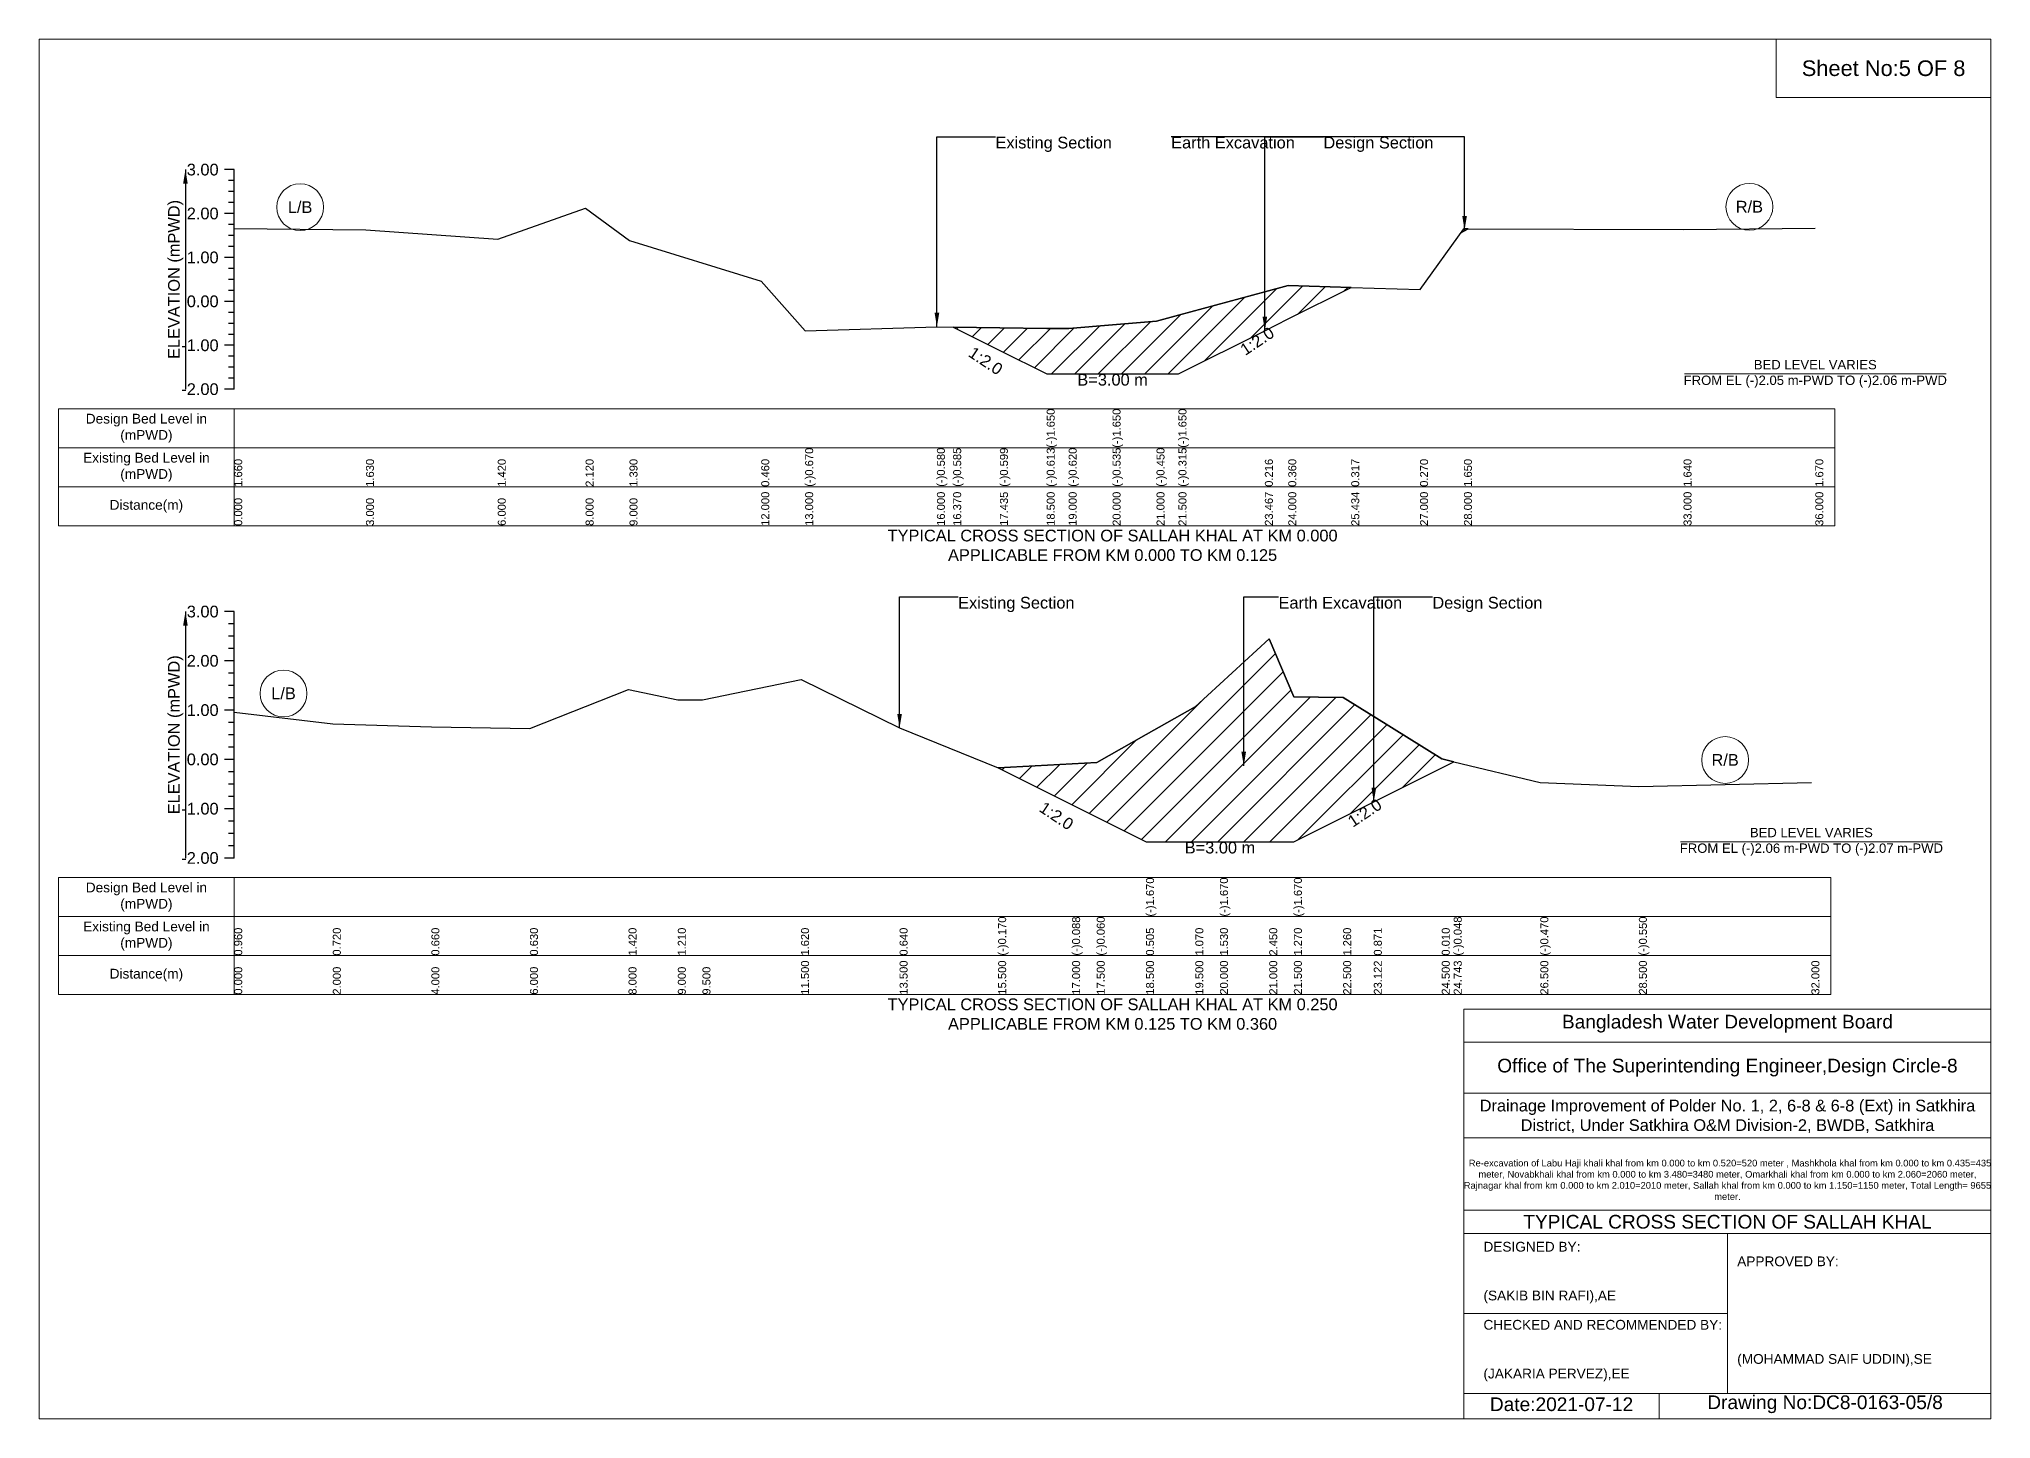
# Model space of a CAD drawing. Header units: inches. Extents: x 91000 to 648000, y -5656 to 141.
# Drawn here: x 610000 to 618000, y -5656 to 0 of the extents above; entities that cross this region are included whole.
import ezdxf

# ---------------------------------------------------------------- set-up
doc = ezdxf.new("R2010")
doc.units = ezdxf.units.IN
doc.header["$LTSCALE"] = 7
doc.header["$MEASUREMENT"] = 0
for name, color, linetype, lineweight in [('Cross section Data Border', 7, 'Continuous', 9), ('Cross Section Labels', 7, 'Continuous', 9), ('Existing_Bed_Level for Xsection', 7, 'Continuous', 25)]:
    doc.layers.add(name, color=color, linetype=linetype, lineweight=lineweight)
doc.styles.get("Standard").update_dxf_attribs({"font": 'arial.ttf'})
doc.dimstyles.get("Standard").update_dxf_attribs({"dimtxt": 0.18, "dimasz": 0.18, "dimexe": 0.18, "dimexo": 0.0625, "dimgap": 0.09, "dimtad": 0, "dimtih": 1, "dimtoh": 1, "dimdec": 4, "dimzin": 0, "dimdsep": 46, "dimtxsty": 'Standard', "dimcen": 0.09, "dimadec": 0, "dimazin": 0, "dimtfac": 1, "dimtdec": 4, "dimtofl": 0, "dimtmove": 0, "dimatfit": 3, "dimfxl": 1, "dimtolj": 1, "dimtzin": 0, "dimarcsym": 0})

msp = doc.modelspace()

# ---------------------------------------------------------------- hatches: boundary and pattern name
at = {"layer": 'Existing_Bed_Level for Xsection'}
h = msp.add_hatch(dxfattribs=at)
h.set_pattern_fill('ANSI31', color=256, scale=540, style=0)
h.paths.add_polyline_path([(615829.8, -792.5), (615840, -787.4), (615857.9, -778.4), (615840, -778.4)])
h = msp.add_hatch(dxfattribs=at)
h.set_pattern_fill('ANSI31', color=256, scale=540, style=0)
h.paths.add_polyline_path([(613746.6, -1180.7), (613938.3, -1276.5), (614130, -1372.4), (614220, -1372.4), (614400, -1372.4), (614580, -1372.4), (614670, -1372.4), (615024.1, -1195.4), (615120, -1147.4), (615378.1, -1018.3), (615120, -1010.6), (615024.1, -1036.5), (614670, -1132.1), (614580, -1156.4), (614400, -1171.7), (614220, -1187), (614130, -1185.8), (613938.3, -1183.2)])
h = msp.add_hatch(dxfattribs=at)
h.set_pattern_fill('ANSI31', color=256, scale=606, style=0)
h.paths.add_polyline_path([(613931, -2987.2), (614234, -3138.7), (614335, -3189.2), (614537, -3290.2), (614739, -3290.2), (614840, -3290.2), (615042, -3290.2), (615143, -3290.2), (615345, -3189.2), (615470.6, -3126.5), (615749, -2987.2), (615798.1, -2962.7), (615749, -2950.9), (615470.6, -2776.9), (615345, -2698.4), (615143, -2696.4), (615042, -2458), (614840, -2643.8), (614739, -2736.8), (614537, -2850.9), (614335, -2965), (614234, -2970.6)])

# ---------------------------------------------------------------- linework, layer by layer
at = {"layer": 'Cross section Data Border'}
for points in [[(610080, -1515.4), (617360, -1515.4), (617360, -1995.4), (610080, -1995.4)], [(610080, -3436.9), (617344, -3436.9), (617344, -3916.9), (610080, -3916.9)]]:
    msp.add_lwpolyline(points, close=True, dxfattribs=at)
for points in [[(610800, -1515.4), (610800, -1995.4)], [(610080, -1675.4), (617360, -1675.4)], [(610080, -1835.4), (617360, -1835.4)], [(610800, -3436.9), (610800, -3916.9)], [(610080, -3596.9), (617344, -3596.9)], [(610080, -3756.9), (617344, -3756.9)]]:
    msp.add_lwpolyline(points, dxfattribs=at)
at = {"layer": 'Cross Section Labels'}
for points in [[(610000, 0), (618000, 0), (618000, -5656), (610000, -5656)], [(617120, 0), (618000, 0), (618000, -240), (617120, -240)]]:
    msp.add_lwpolyline(points, close=True, dxfattribs=at)
for points in [[(616744.2, -1372.4), (617815.8, -1372.4)], [(616728.2, -3290.2), (617799.8, -3290.2)], [(615840, -5656), (615840, -3976), (618000, -3976)], [(615840, -4112), (618000, -4112)], [(615840, -4320), (618000, -4320)], [(615840, -4504), (618000, -4504)], [(615840, -4800), (618000, -4800)], [(615840, -4896), (618000, -4896)], [(616920, -4896), (616920, -5552)], [(615840, -5224), (616920, -5224)], [(615840, -5552), (618000, -5552)], [(616640, -5552), (616640, -5656)]]:
    msp.add_lwpolyline(points, dxfattribs=at)
for centre in [(611070, -689.3), (617010, -687.5), (611002, -2682.2), (616910.5, -2954.9)]:
    msp.add_circle(centre, 96, dxfattribs=at)
at = {"layer": 'Existing_Bed_Level for Xsection'}
for points in [[(610800, -535.4), (610760, -535.4)], [(610800, -1435.4), (610800, -1255.4), (610800, -1075.4), (610800, -895.4), (610800, -715.4), (610800, -535.4)], [(610800, -580.4), (610776, -580.4)], [(610800, -625.4), (610776, -625.4)], [(610800, -715.4), (610760, -715.4)], [(610800, -670.4), (610776, -670.4)], [(610800, -776.6), (611340, -782), (611880, -819.8), (612240, -693.8), (612420, -825.2), (612960, -992.6), (613140, -1196), (613680, -1179.8), (613746.6, -1180.7), (613938.3, -1183.2), (614130, -1185.8), (614130, -1185.8), (614220, -1187), (614400, -1171.7), (614400, -1171.7), (614580, -1156.4), (614670, -1132.1), (614670, -1132.1), (615024.1, -1036.5), (615120, -1010.6), (615378.1, -1018.3), (615660, -1026.8), (615840, -778.4), (616740, -780.2), (617280, -774.8)], [(610800, -760.4), (610776, -760.4)], [(610800, -805.4), (610776, -805.4)], [(610800, -850.4), (610776, -850.4)], [(610800, -895.4), (610760, -895.4)], [(610800, -940.4), (610776, -940.4)], [(610800, -985.4), (610776, -985.4)], [(610800, -1030.4), (610776, -1030.4)], [(610800, -1075.4), (610760, -1075.4)], [(610800, -1120.4), (610776, -1120.4)], [(610800, -1165.4), (610776, -1165.4)], [(610800, -1255.4), (610760, -1255.4)], [(610800, -1210.4), (610776, -1210.4)], [(610800, -1300.4), (610776, -1300.4)], [(610800, -1345.4), (610776, -1345.4)], [(610800, -1435.4), (610760, -1435.4)], [(610800, -1390.4), (610776, -1390.4)], [(610800, -2346.9), (610760, -2346.9)], [(610800, -2397.4), (610776, -2397.4)], [(610800, -3356.9), (610800, -3154.9), (610800, -2952.9), (610800, -2750.9), (610800, -2548.9), (610800, -2346.9)], [(610800, -2447.9), (610776, -2447.9)], [(610800, -2759), (611204, -2807.5), (611608, -2819.6), (612012, -2825.6), (612416, -2666.1), (612618, -2708.5), (612719, -2708.5), (613123, -2625.7), (613527, -2823.6), (613931, -2987.2), (614234, -2970.6), (614335, -2965), (614537, -2850.9), (614537, -2850.9), (614739, -2736.8), (614840, -2643.8), (614840, -2643.8), (615042, -2458), (615143, -2696.4), (615143, -2696.4), (615345, -2698.4), (615470.6, -2776.9), (615749, -2950.9), (615798.1, -2962.7), (616153, -3047.8), (616557, -3064), (617264, -3047.8)], [(610800, -2548.9), (610760, -2548.9)], [(610800, -2498.4), (610776, -2498.4)], [(610800, -2599.4), (610776, -2599.4)], [(610800, -2649.9), (610776, -2649.9)], [(610800, -2700.4), (610776, -2700.4)], [(610800, -2750.9), (610760, -2750.9)], [(610800, -2801.4), (610776, -2801.4)], [(610800, -2851.9), (610776, -2851.9)], [(610800, -2952.9), (610760, -2952.9)], [(610800, -2902.4), (610776, -2902.4)], [(610800, -3003.4), (610776, -3003.4)], [(610800, -3053.9), (610776, -3053.9)], [(610800, -3104.4), (610776, -3104.4)], [(610800, -3154.9), (610760, -3154.9)], [(610800, -3205.4), (610776, -3205.4)], [(610800, -3255.9), (610776, -3255.9)], [(610800, -3356.9), (610760, -3356.9)], [(610800, -3306.4), (610776, -3306.4)]]:
    msp.add_lwpolyline(points, dxfattribs=at)
for points in [[(615829.8, -792.5), (615840, -787.4), (615857.9, -778.4), (615840, -778.4)], [(613746.6, -1180.7), (613746.6, -1180.7), (613938.3, -1276.5), (614130, -1372.4), (614130, -1372.4), (614220, -1372.4), (614400, -1372.4), (614400, -1372.4), (614580, -1372.4), (614670, -1372.4), (614670, -1372.4), (615024.1, -1195.4), (615120, -1147.4), (615378.1, -1018.3), (615378.1, -1018.3), (615378.1, -1018.3), (615120, -1010.6), (615024.1, -1036.5), (614670, -1132.1), (614670, -1132.1), (614580, -1156.4), (614400, -1171.7), (614400, -1171.7), (614220, -1187), (614130, -1185.8), (614130, -1185.8), (613938.3, -1183.2), (613746.6, -1180.7)], [(613931, -2987.2), (614234, -3138.7), (614335, -3189.2), (614537, -3290.2), (614537, -3290.2), (614739, -3290.2), (614840, -3290.2), (614840, -3290.2), (615042, -3290.2), (615143, -3290.2), (615143, -3290.2), (615345, -3189.2), (615470.6, -3126.5), (615749, -2987.2), (615798.1, -2962.7), (615798.1, -2962.7), (615798.1, -2962.7), (615749, -2950.9), (615470.6, -2776.9), (615345, -2698.4), (615143, -2696.4), (615143, -2696.4), (615042, -2458), (614840, -2643.8), (614840, -2643.8), (614739, -2736.8), (614537, -2850.9), (614537, -2850.9), (614335, -2965), (614234, -2970.6)]]:
    msp.add_lwpolyline(points, close=True, dxfattribs=at)

# ---------------------------------------------------------------- texts
at = {"layer": 'Cross section Data Border', "char_height": 40, "width": 640, "attachment_point": 5}
for s, insert in [('Design Bed Level in (mPWD)', (610440, -1595.4)), ('Existing Bed Level in (mPWD)', (610440, -1755.4)), ('Distance(m)', (610440, -1915.4)), ('Design Bed Level in (mPWD)', (610440, -3516.9)), ('Existing Bed Level in (mPWD)', (610440, -3676.9)), ('Distance(m)', (610440, -3836.9))]:
    msp.add_mtext(s, dxfattribs=dict(at, insert=insert))
at = {"layer": 'Cross Section Labels'}
for s, insert, char_height, attachment_point in [('Sheet No:5 OF 8', (617560, -120), 64, 5), ('Existing Section', (613920, -400.4), 48, 1), ('Earth Excavation', (614640, -400.4), 48, 1), ('Design Section', (615264.1, -400.4), 48, 1), ('L/B', (611070, -689.3), 48, 5), ('R/B', (617010, -687.5), 48, 5), ('BED LEVEL VARIES ^JFROM EL (-)2.05 m-PWD TO (-)2.06 m-PWD', (617280, -1372.4), 38.4, 5), ('B=3.00 m', (614400, -1372.4), 48, 2), ('TYPICAL CROSS SECTION OF SALLAH KHAL AT KM 0.000^JAPPLICABLE FROM KM 0.000 TO KM 0.125', (614400, -2075.4), 48, 5), ('Existing Section', (613767, -2286.3), 48, 1), ('Earth Excavation', (615080, -2286.3), 48, 1), ('Design Section', (615710.6, -2286.3), 48, 1), ('L/B', (611002, -2682.2), 48, 5), ('R/B', (616910.5, -2954.9), 48, 5), ('BED LEVEL VARIES ^JFROM EL (-)2.06 m-PWD TO (-)2.07 m-PWD', (617264, -3290.2), 38.4, 5), ('B=3.00 m', (614840, -3290.2), 48, 2), ('TYPICAL CROSS SECTION OF SALLAH KHAL AT KM 0.250^JAPPLICABLE FROM KM 0.125 TO KM 0.360', (614400, -3996.9), 48, 5), ('Bangladesh Water Development Board', (616920, -4036), 56, 5), ('Office of The Superintending Engineer,Design Circle-8', (616920, -4216), 56, 5)]:
    msp.add_mtext(s, dxfattribs=dict(at, insert=insert, char_height=char_height, attachment_point=attachment_point))
at = {"layer": 'Cross Section Labels', "char_height": 48, "attachment_point": 2}
for insert, rotation in [((614979.1, -1217.9), 33.69007), ((613893.3, -1299), 326.30993), ((615420.1, -3151.7), 33.69007), ((614183.5, -3164), 326.30993)]:
    msp.add_mtext('1:2.0', dxfattribs=dict(at, insert=insert, rotation=rotation))
at = {"layer": 'Cross Section Labels'}
for s, insert, char_height, width, attachment_point in [('Drainage Improvement of Polder No. 1, 2, 6-8 & 6-8 (Ext) in Satkhira District, Under Satkhira O&M Division-2, BWDB, Satkhira', (616920, -4416), 48, 2240, 5), ('  Re-excavation of Labu Haji khali khal from km 0.000 to km 0.520=520 meter , Mashkhola khal from km 0.000 to km 0.435=435 meter, Novabkhali khal from km 0.000 to km 3.480=3480 meter, Omarkhali khal from km 0.000 to km 2.060=2060 meter, Rajnagar khal from km 0.000 to km 2.010=2010 meter, Sallah khal from km 0.000 to km 1.150=1150 meter, Total Length= 9655 meter. ', (616920, -4676), 27.4148, 2160, 5), ('TYPICAL CROSS SECTION OF SALLAH KHAL', (616920, -4848), 56, 2240, 5), ('DESIGNED BY:^J^J^J(SAKIB BIN RAFI),AE', (615920, -5056), 40, 1120, 4), ('APPROVED BY:^J^J^J^J^J^J(MOHAMMAD SAIF UDDIN),SE', (616960, -5216), 40, 1120, 4), ('CHECKED AND RECOMMENDED BY:^J^J^J(JAKARIA PERVEZ),EE', (615920, -5376), 40, 1120, 4), ('Date:2021-07-12', (616240, -5596), 56, 1120, 5), ('Drawing No:DC8-0163-05/8', (617320, -5596), 56, 1760, 5)]:
    msp.add_mtext(s, dxfattribs=dict(at, insert=insert, char_height=char_height, width=width, attachment_point=attachment_point))
at = {"layer": 'Existing_Bed_Level for Xsection', "char_height": 48, "attachment_point": 6}
for s, insert in [('3.00', (610736, -535.4)), ('2.00', (610736, -715.4)), ('1.00', (610736, -895.4)), ('0.00', (610736, -1075.4)), ('-1.00', (610736, -1255.4)), ('-2.00', (610736, -1435.4)), ('3.00', (610736, -2346.9)), ('2.00', (610736, -2548.9)), ('1.00', (610736, -2750.9)), ('0.00', (610736, -2952.9)), ('-1.00', (610736, -3154.9)), ('-2.00', (610736, -3356.9))]:
    msp.add_mtext(s, dxfattribs=dict(at, insert=insert))
at = {"layer": 'Existing_Bed_Level for Xsection', "rotation": 90}
for s, insert, char_height, attachment_point in [('ELEVATION (mPWD)', (610560, -985.4), 48, 5), ('(-)1.650', (614130, -1675.4), 32.8, 1), ('(-)1.650', (614400, -1675.4), 32.8, 1), ('(-)1.650', (614670, -1675.4), 32.8, 1), ('(-)0.670', (613140, -1835.4), 32.8, 1), ('(-)0.580', (613680, -1835.4), 32.8, 1), ('(-)0.585', (613746.6, -1835.4), 32.8, 1), ('(-)0.599', (613938.3, -1835.4), 32.8, 1), ('(-)0.613', (614130, -1835.4), 32.8, 1), ('(-)0.620', (614220, -1835.4), 32.8, 1), ('(-)0.535', (614400, -1835.4), 32.8, 1), ('(-)0.450', (614580, -1835.4), 32.8, 1), ('(-)0.315', (614670, -1835.4), 32.8, 1), ('1.660', (610800, -1835.4), 32.8, 1), ('1.630', (611340, -1835.4), 32.8, 1), ('1.420', (611880, -1835.4), 32.8, 1), ('2.120', (612240, -1835.4), 32.8, 1), ('1.390', (612420, -1835.4), 32.8, 1), ('0.460', (612960, -1835.4), 32.8, 1), ('0.216', (615024.1, -1835.4), 32.8, 1), ('0.360', (615120, -1835.4), 32.8, 1), ('0.317', (615378.1, -1835.4), 32.8, 1), ('0.270', (615660, -1835.4), 32.8, 1), ('1.650', (615840, -1835.4), 32.8, 1), ('1.640', (616740, -1835.4), 32.8, 1), ('1.670', (617280, -1835.4), 32.8, 1), ('0.000', (610800, -1995.4), 32.8, 1), ('3.000', (611340, -1995.4), 32.8, 1), ('6.000', (611880, -1995.4), 32.8, 1), ('8.000', (612240, -1995.4), 32.8, 1), ('9.000', (612420, -1995.4), 32.8, 1), ('12.000', (612960, -1995.4), 32.8, 1), ('13.000', (613140, -1995.4), 32.8, 1), ('16.000', (613680, -1995.4), 32.8, 1), ('16.370', (613746.6, -1995.4), 32.8, 1), ('17.435', (613938.3, -1995.4), 32.8, 1), ('18.500', (614130, -1995.4), 32.8, 1), ('19.000', (614220, -1995.4), 32.8, 1), ('20.000', (614400, -1995.4), 32.8, 1), ('21.000', (614580, -1995.4), 32.8, 1), ('21.500', (614670, -1995.4), 32.8, 1), ('23.467', (615024.1, -1995.4), 32.8, 1), ('24.000', (615120, -1995.4), 32.8, 1), ('25.434', (615378.1, -1995.4), 32.8, 1), ('27.000', (615660, -1995.4), 32.8, 1), ('28.000', (615840, -1995.4), 32.8, 1), ('33.000', (616740, -1995.4), 32.8, 1), ('36.000', (617280, -1995.4), 32.8, 1), ('ELEVATION (mPWD)', (610560, -2851.9), 48, 5), ('(-)1.670', (614537, -3596.9), 32.8, 1), ('(-)1.670', (614840, -3596.9), 32.8, 1), ('(-)1.670', (615143, -3596.9), 32.8, 1), ('(-)0.170', (613931, -3756.9), 32.8, 1), ('(-)0.088', (614234, -3756.9), 32.8, 1), ('(-)0.060', (614335, -3756.9), 32.8, 1), ('(-)0.048', (615798.1, -3756.9), 32.8, 1), ('(-)0.470', (616153, -3756.9), 32.8, 1), ('(-)0.550', (616557, -3756.9), 32.8, 1), ('0.960', (610800, -3756.9), 32.8, 1), ('0.720', (611204, -3756.9), 32.8, 1), ('0.660', (611608, -3756.9), 32.8, 1), ('0.630', (612012, -3756.9), 32.8, 1), ('1.420', (612416, -3756.9), 32.8, 1), ('1.210', (612618, -3756.9), 32.8, 1), ('1.620', (613123, -3756.9), 32.8, 1), ('0.640', (613527, -3756.9), 32.8, 1), ('0.505', (614537, -3756.9), 32.8, 1), ('1.070', (614739, -3756.9), 32.8, 1), ('1.530', (614840, -3756.9), 32.8, 1), ('2.450', (615042, -3756.9), 32.8, 1), ('1.270', (615143, -3756.9), 32.8, 1), ('1.260', (615345, -3756.9), 32.8, 1), ('0.871', (615470.6, -3756.9), 32.8, 1), ('0.010', (615749, -3756.9), 32.8, 1), ('0.000', (610800, -3916.9), 32.8, 1), ('2.000', (611204, -3916.9), 32.8, 1), ('4.000', (611608, -3916.9), 32.8, 1), ('6.000', (612012, -3916.9), 32.8, 1), ('8.000', (612416, -3916.9), 32.8, 1), ('9.000', (612618, -3916.9), 32.8, 1), ('9.500', (612719, -3916.9), 32.8, 1), ('11.500', (613123, -3916.9), 32.8, 1), ('13.500', (613527, -3916.9), 32.8, 1), ('15.500', (613931, -3916.9), 32.8, 1), ('17.000', (614234, -3916.9), 32.8, 1), ('17.500', (614335, -3916.9), 32.8, 1), ('18.500', (614537, -3916.9), 32.8, 1), ('19.500', (614739, -3916.9), 32.8, 1), ('20.000', (614840, -3916.9), 32.8, 1), ('21.000', (615042, -3916.9), 32.8, 1), ('21.500', (615143, -3916.9), 32.8, 1), ('22.500', (615345, -3916.9), 32.8, 1), ('23.122', (615470.6, -3916.9), 32.8, 1), ('24.500', (615749, -3916.9), 32.8, 1), ('24.743', (615798.1, -3916.9), 32.8, 1), ('26.500', (616153, -3916.9), 32.8, 1), ('28.500', (616557, -3916.9), 32.8, 1), ('32.000', (617264, -3916.9), 32.8, 1)]:
    msp.add_mtext(s, dxfattribs=dict(at, insert=insert, char_height=char_height, attachment_point=attachment_point))

# ---------------------------------------------------------------- leaders
at = {"layer": 'Cross Section Labels', "annotation_type": 0, "has_hookline": 1}
for points, hookline_direction, text_width in [([(613680, -1179.8), (613680, -400.4), (613919.9, -400.4)], 0, 467.2), ([(615842.6, -783.1), (615842.6, -400.4), (614640.1, -400.4)], 1, 497), ([(615024.1, -1195.4), (615024.1, -400.4), (615264, -400.4)], 0, 441.2), ([(613527, -2823.6), (613527, -2286.3), (613766.9, -2286.3)], 0, 467.2), ([(614937.5, -2978.9), (614937.5, -2286.3), (615079.9, -2286.3)], 0, 497), ([(615470.6, -3126.5), (615470.6, -2286.3), (615710.5, -2286.3)], 0, 441.2)]:
    msp.add_leader(points, dimstyle='Standard', override={"dimasz": 57.6}, dxfattribs=dict(at, hookline_direction=hookline_direction, text_width=text_width))
at = {"layer": 'Existing_Bed_Level for Xsection'}
for points in [[(610600, -535.4), (610600, -1435.4)], [(610600, -2346.9), (610600, -3356.9)]]:
    msp.add_leader(points, dimstyle='Standard', override={"dimasz": 57.6}, dxfattribs=at)

doc.saveas('drawing.dxf')
